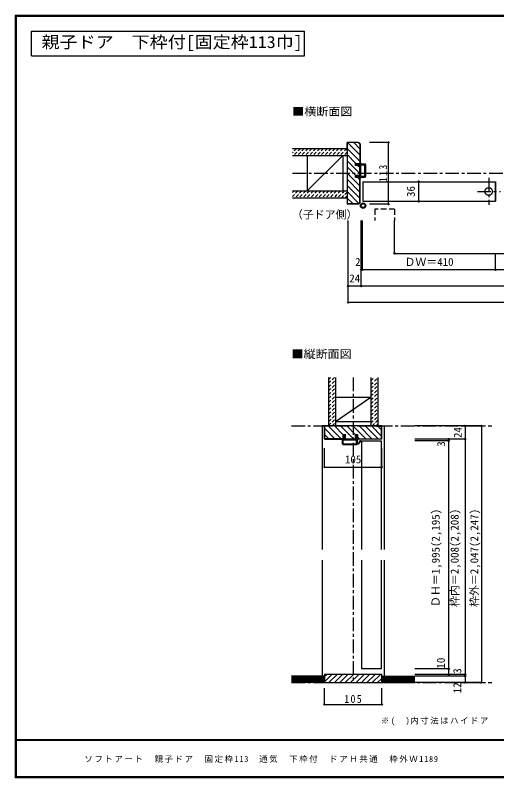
# Model space of a CAD drawing. Units: millimetres at full size, sheet at 1:5; details may follow other scales. Extents: x -973 to 977, y -718 to 696.
# Drawn here: x -973 to -92, y -701 to 696 of the extents above; entities that cross this region are included whole.
import ezdxf
from ezdxf.enums import TextEntityAlignment as Align

# ---------------------------------------------------------------- set-up
doc = ezdxf.new("R2010")
doc.units = ezdxf.units.MM
doc.header["$LTSCALE"] = 5
doc.header["$PDMODE"] = 32
doc.header["$PDSIZE"] = 2.5
for name, pattern in [('CHAIN1', [8, 5, -1, 1, -1]), ('DASHED1', [1.8, 1.2, -0.6]), ('DASHED2', [3, 2, -1])]:
    doc.linetypes.add(name, pattern=pattern)
for name, color, linetype in [('0-0_補助線', 7, 'Continuous'), ('0-1_通り芯', 4, 'CHAIN1'), ('0-3_仕上げ', 2, 'Continuous'), ('0-4_枠', 3, 'Continuous'), ('0-6_扉', 6, 'Continuous'), ('0-A_文字', 3, 'Continuous'), ('0-B_寸法', 7, 'Continuous'), ('0-C_ハッチ', 4, 'DASHED1'), ('F-1_枠', 6, 'Continuous'), ('F-A_文字', 7, 'Continuous')]:
    doc.layers.add(name, color=color, linetype=linetype)
doc.styles.add('ＭＳ ゴシック', font='')
doc.styles.get('ＭＳ ゴシック').set_extended_font_data('MS Gothic')

# ---------------------------------------------------------------- blocks, each defined once
blk = doc.blocks.new('2')
at = {"layer": '0-0_補助線'}
for p, q in [((-9.846, -9.622), (-9.846, 15.078)), ((-8.846, 16.078), (0.354, 16.078)), ((-8.846, 15.878), (0.637, 15.878)), ((-8.446, 14.378), (-8.446, -8.922)), ((-8.146, 14.678), (-1.546, 14.678)), ((-1.246, 14.378), (-1.246, -8.922)), ((0.154, 11.653), (2.154, 11.653)), ((0.154, 11.653), (0.154, -8.497)), ((2.154, 10.953), (2.154, 11.653)), ((3.154, 11.653), (2.512, 10.83)), ((3.154, 11.653), (6.154, 11.653)), ((4.154, 13.753), (4.154, 13.053)), ((5.154, 13.053), (4.512, 13.876)), ((7.154, 13.053), (5.154, 13.053)), ((6.154, 10.953), (6.154, 11.653)), ((7.558, 12.258), (6.516, 10.835)), ((-1.48, -10.622), (-8.846, -10.622)), ((-1.546, -9.222), (-8.146, -9.222)), ((-1.189, -10.85), (-0.732, -12.694)), ((0.354, -12.922), (-0.441, -12.922)), ((0.154, -8.497), (2.154, -8.497)), ((4.154, -9.897), (0.154, -9.897)), ((0.154, -9.897), (0.154, -10.622)), ((0.154, -10.622), (0.645, -12.548)), ((2.154, -7.797), (2.154, -8.497)), ((3.154, -8.497), (2.512, -7.674)), ((3.154, -8.497), (6.154, -8.497)), ((4.154, -10.597), (4.154, -9.897)), ((5.154, -9.897), (4.512, -10.72)), ((7.154, -9.897), (5.154, -9.897)), ((6.154, -7.797), (6.154, -8.497)), ((7.558, -9.101), (6.516, -7.679))]:
    blk.add_line(p, q, dxfattribs=at)
for points in [[(-9.646, 15.078), (-9.646, -9.622), (-9.846, -9.622)], [(4.154, 13.053), (0.154, 13.053), (0.649, 15.723)]]:
    blk.add_lwpolyline(points, dxfattribs=at)
for centre, radius, start, end in [((-8.846, 15.078), 1, 90, 180), ((-8.846, 15.078), 0.8, 90, 180), ((-8.146, 14.378), 0.3, 90, 180), ((-1.546, 14.378), 0.3, 0, 90), ((0.354, 15.778), 0.3, 349.49875, 90), ((2.354, 10.953), 0.2, 180, 322.03043), ((4.354, 13.753), 0.2, 37.96957, 180), ((6.354, 10.953), 0.2, 180, 323.78053), ((7.154, 12.553), 0.5, 323.78053, 90), ((-8.846, -9.622), 1, 180, 270), ((-2.846, -10.72), 6, 179.06153, 259.29815), ((-8.146, -8.922), 0.3, 180, 270), ((-2.846, -10.72), 5.3, 178.93757, 259.29815), ((-1.546, -8.922), 0.3, 270, 0), ((-1.48, -10.922), 0.3, 13.9282, 90), ((-0.441, -12.622), 0.3, 193.9282, 270), ((0.354, -12.622), 0.3, 270, 14.29438), ((2.354, -7.797), 0.2, 37.96957, 180), ((4.354, -10.597), 0.2, 180, 322.03043), ((6.354, -7.797), 0.2, 36.21947, 180), ((7.154, -9.397), 0.5, 270, 36.21947), ((-3.896, -16.272), 0.35, 259.29815, 79.29815)]:
    blk.add_arc(centre, radius, start, end, dxfattribs=at)
blk.add_point((-3.896, -16.622), dxfattribs=at)
blk = doc.blocks.new('01(1)')
at = {"layer": '0-0_補助線'}
for p, q in [((-14.5, 0.346), (-14.5, -0.449)), ((-14.3, 0.346), (-14.3, -0.449)), ((-12.045, -0.049), (-14.178, 0.444)), ((-12, 0.146), (-14.133, 0.639)), ((-11.475, 5.146), (-12.298, 4.504)), ((-12.175, 4.146), (-11.475, 4.146)), ((-12.045, -0.049), (-11.993, 0.145)), ((-11.475, 0.146), (-12, 0.146)), ((-11.475, 7.146), (-11.475, 5.146)), ((-11.475, 4.146), (-11.475, 0.146)), ((-10.68, 7.55), (-9.257, 6.508)), ((-9.375, 6.146), (-10.075, 6.146)), ((-10.075, 3.146), (-10.075, 6.146)), ((-10.075, 3.146), (-9.252, 2.504)), ((-9.375, 2.146), (-10.075, 2.146)), ((-10.075, 0.146), (-10.075, 2.146)), ((-10.075, 0.146), (10.075, 0.146)), ((10.075, 3.146), (9.252, 2.504)), ((10.68, 7.55), (9.257, 6.508)), ((9.375, 6.146), (10.075, 6.146)), ((9.375, 2.146), (10.075, 2.146)), ((10.075, 3.146), (10.075, 6.146)), ((10.075, 0.146), (10.075, 2.146)), ((11.475, 7.146), (11.475, 5.146)), ((11.475, 5.146), (12.298, 4.504)), ((12.175, 4.146), (11.475, 4.146)), ((11.475, 4.146), (11.475, 0.146)), ((11.475, 0.146), (12, 0.146)), ((12.045, -0.049), (11.993, 0.145)), ((12, 0.146), (14.133, 0.639)), ((12.045, -0.049), (14.178, 0.444)), ((14.3, 0.346), (14.3, -0.449)), ((14.5, 0.346), (14.5, -0.449)), ((-14.265, -0.741), (-12.235, -1.196)), ((-14.222, -0.546), (-12.191, -1.001)), ((-12, -1.488), (-12, -8.854)), ((-11.8, -1.488), (-11.8, -8.854)), ((-11, -9.654), (11, -9.654)), ((11, -9.854), (-11, -9.854)), ((-10.6, -1.554), (-10.6, -8.154)), ((-10.3, -1.254), (10.3, -1.254)), ((-10.3, -8.454), (10.3, -8.454)), ((10.6, -1.554), (10.6, -8.154)), ((11.8, -1.488), (11.8, -8.854)), ((12, -1.488), (12, -8.854)), ((14.222, -0.546), (12.191, -1.001)), ((14.265, -0.741), (12.235, -1.196))]:
    blk.add_line(p, q, dxfattribs=at)
for centre, radius, start, end in [((-14.2, 0.346), 0.3, 77.00048, 180), ((-14.2, 0.346), 0.1, 77.00048, 180), ((-12.175, 4.346), 0.2, 127.96957, 270), ((-10.975, 7.146), 0.5, 53.78053, 180), ((-9.375, 6.346), 0.2, 270, 53.78053), ((-9.375, 2.346), 0.2, 270, 52.03043), ((9.375, 6.346), 0.2, 126.21947, 270), ((9.375, 2.346), 0.2, 127.96957, 270), ((10.975, 7.146), 0.5, 0, 126.21947), ((12.175, 4.346), 0.2, 270, 52.03043), ((14.2, 0.346), 0.3, 0, 102.99952), ((14.2, 0.346), 0.1, 0, 102.99952), ((-14.2, -0.449), 0.3, 180, 257.3929), ((-14.2, -0.449), 0.1, 180, 257.3929), ((-12.3, -1.488), 0.3, 0, 76.0718), ((-12.3, -1.488), 0.5, 0, 76.0718), ((-11, -8.854), 1, 180, 270), ((-11, -8.854), 0.8, 180, 270), ((-10.3, -1.554), 0.3, 90, 180), ((-10.3, -8.154), 0.3, 180, 270), ((10.3, -1.554), 0.3, 0, 90), ((10.3, -8.154), 0.3, 270, 0), ((11, -8.854), 1, 270, 0), ((11, -8.854), 0.8, 270, 0), ((12.3, -1.488), 0.5, 103.9282, 180), ((12.3, -1.488), 0.3, 103.9282, 180), ((14.2, -0.449), 0.1, 282.6071, 0), ((14.2, -0.449), 0.3, 282.6071, 0)]:
    blk.add_arc(centre, radius, start, end, dxfattribs=at)

msp = doc.modelspace()

# ---------------------------------------------------------------- linework, layer by layer
at = {"layer": '0-0_補助線'}
for radius in [5, 3.5]:
    msp.add_circle((-336.383, 347.13), radius, dxfattribs=at)
at = {"layer": '0-1_通り芯'}
for p, q in [((-465.847, 406.5), (469.153, 406.5)), ((-354.643, 32.5), (-354.643, -526.5)), ((-467.5, -56.5), (-100.786, -56.5)), ((-467.5, -526.5), (-100.786, -526.5))]:
    msp.add_line(p, q, dxfattribs=at)
at = {"layer": '0-1_通り芯', "color": 7}
for p, q in [((-106.384, 397.796), (-106.384, 348.563)), ((-126.919, 373), (-85.133, 373))]:
    msp.add_line(p, q, dxfattribs=at)
at = {"layer": '0-1_通り芯', "color": 7, "linetype": 'Continuous'}
msp.add_circle((-106.384, 373), 7, dxfattribs=at)
at = {"layer": '0-3_仕上げ'}
for p, q in [((-465.847, 451.5), (-365.847, 451.5)), ((-465.847, 439), (-365.847, 439)), ((-465.847, 374), (-365.847, 374)), ((-465.847, 361.5), (-365.847, 361.5)), ((-399.643, 32.5), (-399.643, -56.5)), ((-387.143, 32.5), (-387.143, -56.5)), ((-322.143, 32.5), (-322.143, -56.5)), ((-309.643, 32.5), (-309.643, -56.5)), ((-407.143, -514.5), (-467.5, -514.5)), ((-407.143, -526.5), (-407.143, -514.5)), ((-302.143, -514.5), (-241.786, -514.5)), ((-302.143, -526.5), (-302.143, -514.5)), ((-407.143, -526.5), (-467.5, -526.5)), ((-302.143, -526.5), (-241.786, -526.5))]:
    msp.add_line(p, q, dxfattribs=at)
at = {"layer": '0-3_仕上げ', "color": 3}
for p, q in [((-438.847, 439), (-438.847, 374)), ((-373.847, 439), (-373.847, 374)), ((-387.143, -3.5), (-322.143, -3.5)), ((-387.143, -48.5), (-322.143, -48.5))]:
    msp.add_line(p, q, dxfattribs=at)
at = {"layer": '0-3_仕上げ', "color": 7}
for p, q in [((-438.847, 374), (-373.847, 439)), ((-387.143, -48.234), (-322.143, -3.5)), ((-407.143, -516), (-467.5, -516)), ((-302.143, -516), (-241.786, -516)), ((-407.143, -517.5), (-467.5, -517.5)), ((-407.143, -519), (-467.5, -519)), ((-407.143, -520.5), (-467.5, -520.5)), ((-407.143, -522), (-467.5, -522)), ((-407.143, -523.5), (-467.5, -523.5)), ((-407.143, -525), (-467.5, -525)), ((-302.143, -517.5), (-241.786, -517.5)), ((-302.143, -519), (-241.786, -519)), ((-302.143, -520.5), (-241.786, -520.5)), ((-302.143, -522), (-241.786, -522)), ((-302.143, -523.5), (-241.786, -523.5)), ((-302.143, -525), (-241.786, -525))]:
    msp.add_line(p, q, dxfattribs=at)
at = {"layer": '0-4_枠'}
for p, q in [((-365.847, 463), (-365.847, 350)), ((-344.675, 463), (-365.847, 463)), ((-365.347, 448), (-365.347, 462.5)), ((-344.883, 462.5), (-365.347, 462.5)), ((-344.883, 462.5), (-342.347, 459.964)), ((-344.675, 463), (-341.847, 460.172)), ((-365.347, 448), (-365.847, 448)), ((-342.347, 459.964), (-342.347, 424.5)), ((-341.847, 460.172), (-341.847, 424.5)), ((-341.847, 420.8), (-350.347, 420.8)), ((-342.347, 402.2), (-342.347, 420.8)), ((-341.847, 402.2), (-341.847, 420.8)), ((-350.347, 398.5), (-350.347, 402.2)), ((-341.847, 402.2), (-350.347, 402.2)), ((-341.847, 398.5), (-350.347, 398.5)), ((-342.347, 353.036), (-342.347, 398.5)), ((-341.847, 352.828), (-341.847, 398.5)), ((-365.347, 365), (-365.847, 365)), ((-365.347, 365), (-365.347, 350.5)), ((-344.675, 350), (-365.847, 350)), ((-344.882, 350.5), (-365.347, 350.5)), ((-344.882, 350.5), (-342.347, 353.036)), ((-344.675, 350), (-341.847, 352.828)), ((-302.143, -56.5), (-407.143, -56.5)), ((-406.643, -79.586), (-406.643, -57)), ((-397.143, -57), (-406.643, -57)), ((-397.143, -56.5), (-397.143, -57)), ((-312.143, -57), (-312.143, -56.5)), ((-312.143, -57), (-302.643, -57)), ((-302.643, -79.586), (-302.643, -57)), ((-406.229, -80), (-406.643, -79.586)), ((-406.436, -80.5), (-372.643, -80.5)), ((-372.643, -80), (-406.229, -80)), ((-372.643, -72), (-368.943, -72)), ((-372.643, -80.5), (-372.643, -72)), ((-368.943, -80.5), (-368.943, -72)), ((-368.943, -80), (-350.343, -80)), ((-368.943, -80.5), (-350.343, -80.5)), ((-350.343, -80.5), (-350.343, -72)), ((-346.643, -80), (-303.057, -80)), ((-302.85, -80.5), (-346.643, -80.5)), ((-303.057, -80), (-302.643, -79.586)), ((-407.143, -511.5), (-407.143, -526.5)), ((-302.143, -511.5), (-407.143, -511.5)), ((-302.143, -526.5), (-302.143, -511.5)), ((-407.143, -526.5), (-302.143, -526.5))]:
    msp.add_line(p, q, dxfattribs=at)
at = {"layer": '0-4_枠', "color": 4}
for p, q in [((-407.143, -56.5), (-411.143, -56.5)), ((-411.143, -56.5), (-411.143, -282.5)), ((-302.143, -56.5), (-298.143, -56.5)), ((-298.143, -56.5), (-298.143, -282.5)), ((-411.143, -302.5), (-411.143, -514.5)), ((-298.143, -302.5), (-298.143, -514.5))]:
    msp.add_line(p, q, dxfattribs=at)
at = {"layer": '0-4_枠'}
for points in [[(-350.347, 420.8), (-350.347, 424.5), (-341.847, 424.5)], [(-406.436, -80.5), (-407.143, -79.793), (-407.143, -56.5)], [(-302.85, -80.5), (-302.143, -79.793), (-302.143, -56.5)], [(-350.343, -72), (-346.643, -72), (-346.643, -80.5)]]:
    msp.add_lwpolyline(points, dxfattribs=at)
at = {"layer": '0-6_扉'}
for p, q in [((-336.847, 391), (-336.847, 355)), ((-336.847, 391), (-93.884, 391)), ((-93.884, 355), (-93.884, 391)), ((-93.884, 391), (-93.884, 355)), ((-336.847, 355), (-93.884, 355)), ((-339.143, -83.5), (-303.143, -83.5)), ((-339.143, -83.5), (-339.143, -282.5)), ((-303.143, -83.5), (-303.143, -282.5)), ((-339.143, -302.5), (-339.143, -501.5)), ((-303.143, -302.5), (-303.143, -501.5)), ((-303.143, -501.5), (-339.143, -501.5))]:
    msp.add_line(p, q, dxfattribs=at)
at = {"layer": '0-6_扉', "linetype": 'DASHED2'}
for p, q in [((-314.699, 340.381), (-314.699, 319.657)), ((-278.699, 340.381), (-314.699, 340.381)), ((-278.699, 340.381), (-278.699, 319.657))]:
    msp.add_line(p, q, dxfattribs=at)
at = {"layer": '0-A_文字'}
for p, q in [((-943.333, 621.667), (-943.333, 666.667)), ((-943.333, 666.667), (-443.753, 666.667)), ((-443.753, 621.667), (-443.753, 666.667)), ((-943.333, 621.667), (-443.753, 621.667))]:
    msp.add_line(p, q, dxfattribs=at)
at = {"layer": '0-B_寸法', "color": 4}
for p, q in [((-289.925, 463), (-324.447, 463)), ((-289.925, 350), (-289.925, 463)), ((-234.837, 391), (-234.837, 355)), ((-289.925, 350), (-324.447, 350)), ((-363.694, 169.657), (-363.694, 319.657)), ((-339.694, 199.657), (-339.694, 319.657)), ((-337.694, 229.657), (-337.694, 319.657)), ((-278.699, 259.657), (-278.699, 319.657)), ((-278.699, 259.657), (285.311, 259.657)), ((-93.731, 229.657), (-93.731, 259.657)), ((345.306, 229.657), (-339.694, 229.657)), ((369.306, 199.657), (-363.694, 199.657)), ((369.306, 169.657), (-363.694, 169.657)), ((-119.786, -56.5), (-241.786, -56.5)), ((-149.786, -56.5), (-149.786, -526.5)), ((-119.786, -56.5), (-119.786, -526.5)), ((-149.786, -80.5), (-241.786, -80.5)), ((-179.786, -83.5), (-241.786, -83.5)), ((-179.786, -80.5), (-179.786, -514.5)), ((-407.143, -131.922), (-407.143, -97.4)), ((-179.786, -501.5), (-241.786, -501.5)), ((-149.786, -511.5), (-241.786, -511.5)), ((-149.786, -514.5), (-241.786, -514.5)), ((-119.786, -526.5), (-241.786, -526.5)), ((-407.143, -566.5), (-407.143, -536.5)), ((-302.143, -566.5), (-302.143, -536.5)), ((-407.143, -566.5), (-302.143, -566.5))]:
    msp.add_line(p, q, dxfattribs=at)
msp.add_lwpolyline([(-407.143, -131.922), (-302.143, -131.922), (-302.143, -97.4)], dxfattribs=at)
at = {"layer": '0-B_寸法'}
for p in [(-289.925, 463), (-234.837, 391), (-289.925, 350), (-234.837, 355), (-278.699, 259.657), (-339.694, 229.657), (-337.694, 229.657), (-93.731, 229.657), (-363.694, 199.657), (-339.694, 199.657), (-363.694, 169.657), (-149.786, -56.5), (-119.786, -56.5), (-179.786, -80.5), (-179.786, -83.5), (-149.786, -80.5), (-407.143, -131.922), (-302.143, -131.922), (-179.786, -501.5), (-179.786, -511.5), (-149.786, -511.5), (-149.786, -514.5), (-149.786, -526.5), (-119.786, -526.5), (-407.143, -566.5), (-302.143, -566.5)]:
    msp.add_point(p, dxfattribs=at)
at = {"layer": '0-C_ハッチ', "linetype": 'Continuous'}
for p, q in [((-342.347, 439.912), (-364.935, 462.5)), ((-353.622, 462.5), (-342.347, 451.225)), ((-365.347, 451.598), (-342.347, 428.598)), ((-365.847, 440.784), (-349.563, 424.5)), ((-365.847, 429.47), (-342.347, 405.97)), ((-345.863, 420.8), (-342.347, 417.284)), ((-365.847, 418.157), (-349.89, 402.2)), ((-365.847, 406.843), (-342.347, 383.343)), ((-365.847, 395.529), (-342.347, 372.029)), ((-346.19, 398.5), (-342.347, 394.657)), ((-365.847, 384.216), (-342.347, 360.716)), ((-365.847, 372.902), (-344.164, 351.219)), ((-365.347, 361.088), (-354.759, 350.5)), ((-406.643, -61.412), (-388.054, -80)), ((-399.741, -57), (-376.741, -80)), ((-388.927, -56.5), (-372.643, -72.784)), ((-377.613, -56.5), (-354.113, -80)), ((-366.3, -56.5), (-350.343, -72.457)), ((-354.985, -56.5), (-331.486, -80)), ((-343.672, -56.5), (-320.172, -80)), ((-332.358, -56.5), (-308.858, -80)), ((-321.045, -56.5), (-302.643, -74.902)), ((-309.231, -57), (-302.643, -63.588)), ((-406.643, -72.725), (-399.368, -80)), ((-346.643, -76.157), (-342.8, -80)), ((-407.143, -514.95), (-403.693, -511.5)), ((-407.143, -524.85), (-393.793, -511.5)), ((-398.894, -526.5), (-383.894, -511.5)), ((-388.994, -526.5), (-373.994, -511.5)), ((-379.095, -526.5), (-364.095, -511.5)), ((-369.195, -526.5), (-354.195, -511.5)), ((-359.296, -526.5), (-344.296, -511.5)), ((-349.396, -526.5), (-334.396, -511.5)), ((-339.497, -526.5), (-324.497, -511.5)), ((-329.597, -526.5), (-314.597, -511.5)), ((-319.698, -526.5), (-304.698, -511.5)), ((-309.798, -526.5), (-302.143, -518.845))]:
    msp.add_line(p, q, dxfattribs=at)
at = {"layer": '0-C_ハッチ'}
for p, q in [((-465.449, 451.5), (-465.847, 451.102)), ((-458.378, 451.5), (-465.847, 444.031)), ((-451.307, 451.5), (-463.807, 439)), ((-444.236, 451.5), (-456.736, 439)), ((-437.165, 451.5), (-449.665, 439)), ((-430.094, 451.5), (-442.594, 439)), ((-423.023, 451.5), (-435.523, 439)), ((-415.952, 451.5), (-428.452, 439)), ((-408.881, 451.5), (-421.381, 439)), ((-401.81, 451.5), (-414.31, 439)), ((-394.739, 451.5), (-407.239, 439)), ((-387.668, 451.5), (-400.168, 439)), ((-380.596, 451.5), (-393.096, 439)), ((-373.525, 451.5), (-386.025, 439)), ((-366.454, 451.5), (-378.954, 439)), ((-365.847, 445.036), (-371.883, 439)), ((-462.741, 374), (-465.847, 370.894)), ((-455.67, 374), (-465.847, 363.823)), ((-448.599, 374), (-461.099, 361.5)), ((-441.528, 374), (-454.028, 361.5)), ((-434.457, 374), (-446.957, 361.5)), ((-427.386, 374), (-439.886, 361.5)), ((-420.315, 374), (-432.815, 361.5)), ((-413.244, 374), (-425.744, 361.5)), ((-406.173, 374), (-418.673, 361.5)), ((-399.101, 374), (-411.601, 361.5)), ((-392.03, 374), (-404.53, 361.5)), ((-384.959, 374), (-397.459, 361.5)), ((-377.888, 374), (-390.388, 361.5)), ((-370.817, 374), (-383.317, 361.5)), ((-365.847, 371.899), (-376.246, 361.5)), ((-365.847, 364.828), (-369.175, 361.5)), ((-399.643, 28.96), (-396.103, 32.5)), ((-399.643, 21.889), (-389.032, 32.5)), ((-322.143, 26.252), (-315.895, 32.5)), ((-322.143, 19.181), (-309.643, 31.681)), ((-399.643, 14.818), (-387.143, 27.318)), ((-399.643, 7.747), (-387.143, 20.247)), ((-322.143, 12.11), (-309.643, 24.61)), ((-322.143, 5.039), (-309.643, 17.539)), ((-399.643, 0.676), (-387.143, 13.176)), ((-399.643, -6.395), (-387.143, 6.105)), ((-322.143, -2.032), (-309.643, 10.468)), ((-322.143, -9.103), (-309.643, 3.397)), ((-399.643, -13.466), (-387.143, -0.966)), ((-399.643, -20.537), (-387.143, -8.037)), ((-322.143, -16.174), (-309.643, -3.674)), ((-322.143, -23.246), (-309.643, -10.746)), ((-399.643, -27.608), (-387.143, -15.108)), ((-399.643, -34.679), (-387.143, -22.179)), ((-322.143, -30.317), (-309.643, -17.817)), ((-322.143, -37.388), (-309.643, -24.888)), ((-399.643, -41.751), (-387.143, -29.251)), ((-399.321, -48.5), (-387.143, -36.322)), ((-322.143, -44.459), (-309.643, -31.959)), ((-322.143, -51.53), (-309.643, -39.03)), ((-399.643, -55.893), (-387.143, -43.393)), ((-393.179, -56.5), (-387.143, -50.464)), ((-320.042, -56.5), (-309.643, -46.101)), ((-312.971, -56.5), (-309.643, -53.172))]:
    msp.add_line(p, q, dxfattribs=at)
at = {"layer": 'F-1_枠'}
for p, q in [((-973.347, 695.833), (-973.347, -700.833)), ((-973.347, 695.833), (976.653, 695.833)), ((-973.347, 695), (976.653, 695)), ((-973.347, 694.167), (976.653, 694.167)), ((-972.514, 695.833), (-972.514, -700.833)), ((-971.68, 695.833), (-971.68, -700.833)), ((976.653, -631.667), (-973.347, -631.667)), ((976.653, -632.5), (-973.347, -632.5)), ((976.653, -699.167), (-973.347, -699.167)), ((976.653, -700), (-973.347, -700)), ((976.653, -700.833), (-973.347, -700.833))]:
    msp.add_line(p, q, dxfattribs=at)

# ---------------------------------------------------------------- block references
at = {"layer": '0-0_補助線', "rotation": 90}
for name, p in [('01(1)', (-341.701, 411.5)), ('2', (-358.065, -80.654))]:
    msp.add_blockref(name, p, dxfattribs=at)

# ---------------------------------------------------------------- texts
at = {"layer": '0-A_文字', "style": 'ＭＳ ゴシック', "width": 1.1}
msp.add_text('親子ドア\u3000下枠付[固定枠113巾]', height=21.99, dxfattribs=at).set_placement((-925.208, 629.167), align=Align.BOTTOM_LEFT)
at = {"layer": '0-A_文字', "color": 7, "style": 'ＭＳ ゴシック', "width": 1.1}
for s, p in [('■横断面図', (-466.106, 507.657)), ('■縦断面図', (-467.5, 63.5))]:
    msp.add_text(s, height=14.66, dxfattribs=at).set_placement(p, align=Align.BOTTOM_LEFT)
at = {"layer": '0-A_文字', "color": 7, "style": 'ＭＳ ゴシック'}
msp.add_text('（子ドア側）', height=14.66, dxfattribs=at).set_placement((-466.847, 319), align=Align.BOTTOM_LEFT)
at = {"layer": '0-A_文字', "color": 7, "insert": (-303.847, -604.63), "char_height": 11, "attachment_point": 7, "style": 'ＭＳ ゴシック'}
msp.add_mtext('\\T1.18;※(\u3000)内寸法はハイドア', dxfattribs=at)
at = {"layer": '0-B_寸法', "style": 'ＭＳ ゴシック'}
for s, p in [('36', (-237.337, 363)), ('24', (-151.276, -78.5)), ('3', (-181.949, -94.385)), ('ＤＨ＝1,995(2,195)', (-191.823, -388)), ('枠内＝2,008(2,208)', (-157.143, -388)), ('枠外＝2,047(2,247)', (-121.129, -388)), ('10', (-182.286, -500.875)), ('3', (-152.286, -510.25)), ('12', (-152.286, -546.172))]:
    msp.add_text(s, height=14.66, rotation=90, dxfattribs=at).set_placement(p, align=Align.BOTTOM_LEFT)
for s, p in [('2', (-351.016, 232.157)), ('ＤＷ＝410', (-260.712, 232.157)), ('24', (-361.694, 202.157)), ('105', (-369.643, -129.422))]:
    msp.add_text(s, height=14.66, dxfattribs=at).set_placement(p, align=Align.BOTTOM_LEFT)
at = {"layer": '0-B_寸法', "insert": (-292.425, 390.25), "char_height": 14.66, "attachment_point": 7, "rotation": 90, "style": 'ＭＳ ゴシック'}
msp.add_mtext('\\T1.27;\\W0.9;113', dxfattribs=at)
at = {"layer": '0-B_寸法', "insert": (-370.893, -564), "char_height": 14.66, "attachment_point": 7, "style": 'ＭＳ ゴシック'}
msp.add_mtext('\\T1.27;\\W0.9;105', dxfattribs=at)
at = {"layer": 'F-A_文字', "insert": (-846.68, -673.333), "char_height": 11, "attachment_point": 7, "style": 'ＭＳ ゴシック'}
msp.add_mtext('\\T1.19;ソフトアート\u3000親子ドア\u3000固定枠113\u3000通気\u3000下枠付\u3000ドアＨ共通\u3000枠外Ｗ1189', dxfattribs=at)

doc.saveas('drawing.dxf')
